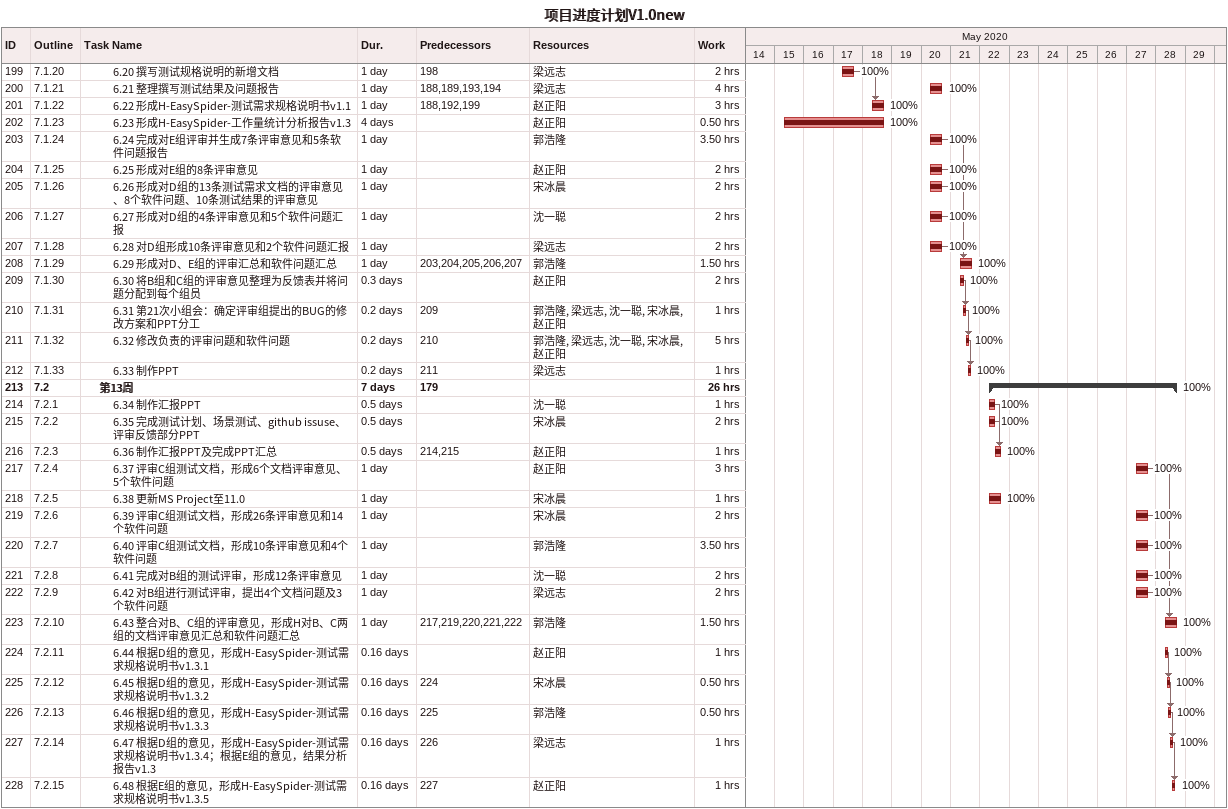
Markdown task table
项目进度计划V1.0new

| ID | WBS | Task | Duration | Start | Finish | Predecessors | Resources | % complete | Work (h) |
|---|---|---|---|---|---|---|---|---|---|
| 199 | 7.1.20 | 6.20 撰写测试规格说明的新增文档 | 1d | 2020-05-17 | 2020-05-17 | 198 | 梁远志 | 100 | 2 |
| 200 | 7.1.21 | 6.21 整理撰写测试结果及问题报告 | 1d | 2020-05-20 | 2020-05-20 | 188, 189, 193, 194 | 梁远志 | 100 | 4 |
| 201 | 7.1.22 | 6.22 形成H-EasySpider-测试需求规格说明书v1.1 | 1d | 2020-05-18 | 2020-05-18 | 188, 192, 199 | 赵正阳 | 100 | 3 |
| 202 | 7.1.23 | 6.23 形成H-EasySpider-工作量统计分析报告v1.3 | 4d | 2020-05-15 | 2020-05-18 |  | 赵正阳 | 100 | 0.50 |
| 203 | 7.1.24 | 6.24 完成对E组评审并生成7条评审意见和5条软件问题报告 | 1d | 2020-05-20 | 2020-05-20 |  | 郭浩隆 | 100 | 3.50 |
| 204 | 7.1.25 | 6.25 形成对E组的8条评审意见 | 1d | 2020-05-20 | 2020-05-20 |  | 赵正阳 | 100 | 2 |
| 205 | 7.1.26 | 6.26 形成对D组的13条测试需求文档的评审意见、8个软件问题、10条测试结果的评审意见 | 1d | 2020-05-20 | 2020-05-20 |  | 宋冰晨 | 100 | 2 |
| 206 | 7.1.27 | 6.27 形成对D组的4条评审意见和5个软件问题汇报 | 1d | 2020-05-20 | 2020-05-20 |  | 沈一聪 | 100 | 2 |
| 207 | 7.1.28 | 6.28 对D组形成10条评审意见和2个软件问题汇报 | 1d | 2020-05-20 | 2020-05-20 |  | 梁远志 | 100 | 2 |
| 208 | 7.1.29 | 6.29 形成对D、E组的评审汇总和软件问题汇总 | 1d | 2020-05-21 | 2020-05-21 | 203, 204, 205, 206, 207 | 郭浩隆 | 100 | 1.50 |
| 209 | 7.1.30 | 6.30 将B组和C组的评审意见整理为反馈表并将问题分配到每个组员 | 0.3d | 2020-05-21 | 2020-05-21 |  | 赵正阳 | 100 | 2 |
| 210 | 7.1.31 | 6.31 第21次小组会：确定评审组提出的BUG的修改方案和PPT分工 | 0.2d | 2020-05-21 | 2020-05-21 | 209 | 郭浩隆, 梁远志, 沈一聪, 宋冰晨, 赵正阳 | 100 | 1 |
| 211 | 7.1.32 | 6.32 修改负责的评审问题和软件问题 | 0.2d | 2020-05-21 | 2020-05-21 | 210 | 郭浩隆, 梁远志, 沈一聪, 宋冰晨, 赵正阳 | 100 | 5 |
| 212 | 7.1.33 | 6.33 制作PPT | 0.2d | 2020-05-21 | 2020-05-21 | 211 | 梁远志 | 100 | 1 |
| 213 | 7.2 | **第13周** | 7d | 2020-05-22 | 2020-05-28 | 179 |  | 100 | 26 |
| 214 | 7.2.1 | 6.34 制作汇报PPT | 0.5d | 2020-05-22 | 2020-05-22 |  | 沈一聪 | 100 | 1 |
| 215 | 7.2.2 | 6.35 完成测试计划、场景测试、github issuse、评审反馈部分PPT | 0.5d | 2020-05-22 | 2020-05-22 |  | 宋冰晨 | 100 | 2 |
| 216 | 7.2.3 | 6.36 制作汇报PPT及完成PPT汇总 | 0.5d | 2020-05-22 | 2020-05-22 | 214, 215 | 赵正阳 | 100 | 1 |
| 217 | 7.2.4 | 6.37 评审C组测试文档，形成6个文档评审意见、5个软件问题 | 1d | 2020-05-27 | 2020-05-27 |  | 赵正阳 | 100 | 3 |
| 218 | 7.2.5 | 6.38 更新MS Project至11.0 | 1d | 2020-05-22 | 2020-05-22 |  | 宋冰晨 | 100 | 1 |
| 219 | 7.2.6 | 6.39 评审C组测试文档，形成26条评审意见和14个软件问题 | 1d | 2020-05-27 | 2020-05-27 |  | 宋冰晨 | 100 | 2 |
| 220 | 7.2.7 | 6.40 评审C组测试文档，形成10条评审意见和4个软件问题 | 1d | 2020-05-27 | 2020-05-27 |  | 郭浩隆 | 100 | 3.50 |
| 221 | 7.2.8 | 6.41 完成对B组的测试评审，形成12条评审意见 | 1d | 2020-05-27 | 2020-05-27 |  | 沈一聪 | 100 | 2 |
| 222 | 7.2.9 | 6.42 对B组进行测试评审，提出4个文档问题及3个软件问题 | 1d | 2020-05-27 | 2020-05-27 |  | 梁远志 | 100 | 2 |
| 223 | 7.2.10 | 6.43 整合对B、C组的评审意见，形成H对B、C两组的文档评审意见汇总和软件问题汇总 | 1d | 2020-05-28 | 2020-05-28 | 217, 219, 220, 221, 222 | 郭浩隆 | 100 | 1.50 |
| 224 | 7.2.11 | 6.44 根据D组的意见，形成H-EasySpider-测试需求规格说明书v1.3.1 | 0.16d | 2020-05-28 | 2020-05-28 |  | 赵正阳 | 100 | 1 |
| 225 | 7.2.12 | 6.45 根据D组的意见，形成H-EasySpider-测试需求规格说明书v1.3.2 | 0.16d | 2020-05-28 | 2020-05-28 | 224 | 宋冰晨 | 100 | 0.50 |
| 226 | 7.2.13 | 6.46 根据D组的意见，形成H-EasySpider-测试需求规格说明书v1.3.3 | 0.16d | 2020-05-28 | 2020-05-28 | 225 | 郭浩隆 | 100 | 0.50 |
| 227 | 7.2.14 | 6.47 根据D组的意见，形成H-EasySpider-测试需求规格说明书v1.3.4；根据E组的意见，结果分析报告v1.3 | 0.16d | 2020-05-28 | 2020-05-28 | 226 | 梁远志 | 100 | 1 |
| 228 | 7.2.15 | 6.48 根据E组的意见，形成H-EasySpider-测试需求规格说明书v1.3.5 | 0.16d | 2020-05-28 | 2020-05-28 | 227 | 赵正阳 | 100 | 1 |
